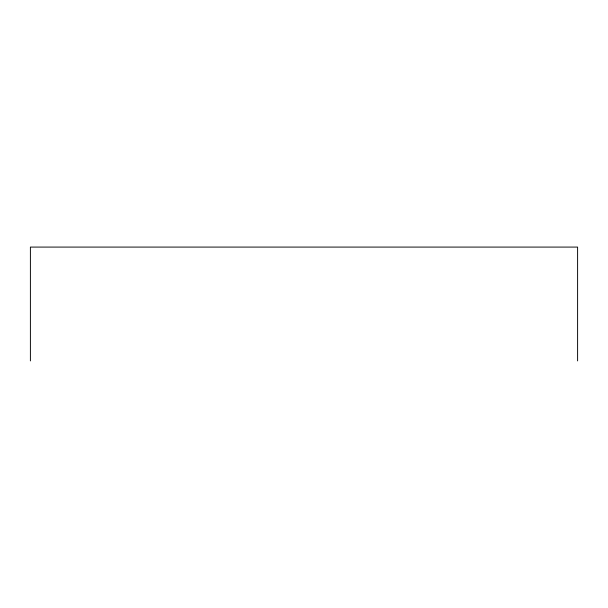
<?xml version="1.0" encoding="UTF-8"?>
<svg xmlns="http://www.w3.org/2000/svg" width="608" height="608" viewBox="0 0 608 608"><rect width="100%" height="100%" fill="white"/><g stroke="black" fill="none" stroke-linecap="round" stroke-linejoin="round"><path stroke-width="0.91" d="M577.6 360.916L577.6 247.084L30.4 247.084L30.4 360.916"/></g></svg>
